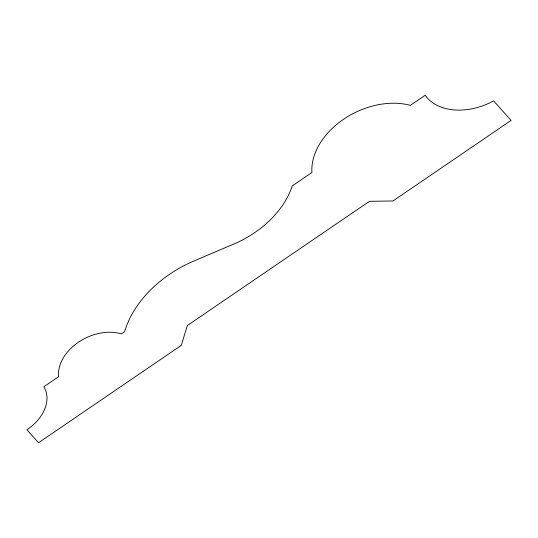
<?xml version="1.0" encoding="UTF-8"?>
<svg xmlns="http://www.w3.org/2000/svg" width="538" height="538" viewBox="0 0 538 538"><rect width="100%" height="100%" fill="white"/><g stroke="black" fill="none" stroke-linecap="round" stroke-linejoin="round"><path stroke-width="0.81" d="M187.332 325.53L181.299 345.349L38.548 442.72L26.9 429.727A41.742 29.718 -26.2 0 0 43.887 386.735L58.649 376.661A42.509 30.269 -26.2 0 1 78.34 342.282A42.509 30.269 -26.2 0 1 121.332 333.903L124.634 331.657A102.106 72.697 -26.2 0 1 195.543 260.311L233.936 243.983A86.685 61.722 -26.2 0 0 292.221 185.933L311.912 172.503A67.943 48.38 -26.2 0 1 343.533 119.295A67.943 48.38 -26.2 0 1 410.36 105.354L425.128 95.28A56.093 39.94 -26.2 0 0 493.628 100.902L511.1 120.398L392.962 200.977L369.458 201.306L187.332 325.53"/></g></svg>
